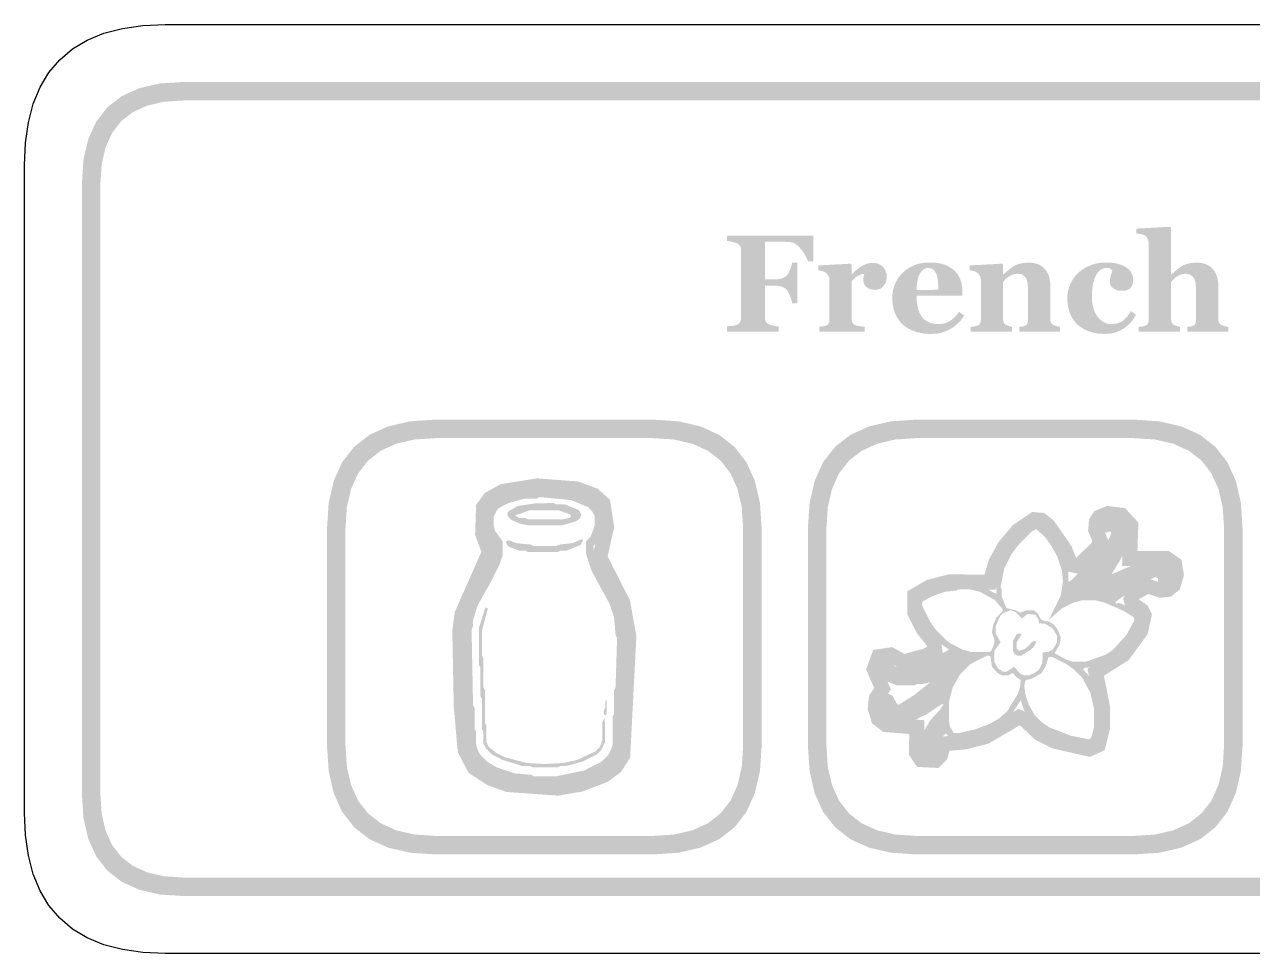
# Model space of a CAD drawing. Header units: millimetres. Extents: x 4 to 272, y 4 to 144.
# Drawn here: x 71.96 to 98.51, y 51.96 to 72.04 of the extents above; entities that cross this region are included whole.
import ezdxf

# ---------------------------------------------------------------- set-up
doc = ezdxf.new("R2010")
doc.units = ezdxf.units.MM
doc.layers.add('CUT', color=1, linetype='Continuous')
doc.layers.add('RASTER', color=7, linetype='Continuous')

msp = doc.modelspace()

# ---------------------------------------------------------------- hatches: boundary and pattern name
at = {"layer": 'RASTER'}
h = msp.add_hatch(color=7, dxfattribs=at)
h.paths.add_polyline_path([(73.2, 68.6), (73.234, 69.116), (73.338, 69.563), (73.509, 69.941), (73.75, 70.25), (74.059, 70.491), (74.438, 70.663), (74.884, 70.766), (75.4, 70.8), (132.6, 70.8), (133.116, 70.766), (133.563, 70.663), (133.941, 70.491), (134.25, 70.25), (134.491, 69.941), (134.663, 69.563), (134.766, 69.116), (134.8, 68.6), (134.8, 55.4), (134.766, 54.884), (134.663, 54.438), (134.491, 54.059), (134.25, 53.75), (133.941, 53.509), (133.563, 53.338), (133.116, 53.234), (132.6, 53.2), (75.4, 53.2), (74.884, 53.234), (74.438, 53.338), (74.059, 53.509), (73.75, 53.75), (73.509, 54.059), (73.338, 54.438), (73.234, 54.884), (73.2, 55.4)])
h.paths.add_polyline_path([(73.6, 68.6), (73.6, 55.4), (73.628, 54.978), (73.712, 54.613), (73.853, 54.303), (74.05, 54.05), (74.303, 53.853), (74.613, 53.712), (74.978, 53.628), (75.4, 53.6), (132.6, 53.6), (133.022, 53.628), (133.388, 53.712), (133.697, 53.853), (133.95, 54.05), (134.147, 54.303), (134.288, 54.613), (134.372, 54.978), (134.4, 55.4), (134.4, 68.6), (134.372, 69.022), (134.288, 69.387), (134.147, 69.697), (133.95, 69.95), (133.697, 70.147), (133.388, 70.288), (133.022, 70.372), (132.6, 70.4), (75.4, 70.4), (74.978, 70.372), (74.613, 70.288), (74.303, 70.147), (74.05, 69.95), (73.853, 69.697), (73.712, 69.387), (73.628, 69.022), (73.6, 68.6)], flags=0)
for points in [[(89.015, 66.923), (88.903, 66.923), (88.891, 66.954), (88.877, 66.985), (88.862, 67.017), (88.844, 67.049), (88.824, 67.081), (88.802, 67.114), (88.778, 67.148), (88.752, 67.182), (88.726, 67.214), (88.699, 67.243), (88.673, 67.267), (88.648, 67.288), (88.622, 67.305), (88.597, 67.318), (88.572, 67.327), (88.548, 67.332), (88.537, 67.334), (88.524, 67.335), (88.511, 67.336), (88.497, 67.338), (88.482, 67.339), (88.466, 67.34), (88.449, 67.341), (88.431, 67.342), (88.413, 67.343), (88.395, 67.344), (88.378, 67.345), (88.361, 67.346), (88.344, 67.346), (88.328, 67.347), (88.312, 67.347), (88.296, 67.347), (87.972, 67.347), (87.972, 66.531), (88.179, 66.531), (88.201, 66.531), (88.221, 66.532), (88.242, 66.534), (88.261, 66.536), (88.28, 66.539), (88.298, 66.542), (88.315, 66.546), (88.331, 66.551), (88.347, 66.556), (88.363, 66.562), (88.378, 66.57), (88.392, 66.578), (88.406, 66.588), (88.42, 66.598), (88.433, 66.609), (88.446, 66.622), (88.455, 66.632), (88.464, 66.643), (88.473, 66.656), (88.482, 66.671), (88.49, 66.687), (88.499, 66.704), (88.508, 66.723), (88.517, 66.744), (88.525, 66.765), (88.532, 66.785), (88.539, 66.805), (88.544, 66.824), (88.549, 66.842), (88.553, 66.859), (88.556, 66.875), (88.558, 66.891), (88.67, 66.891), (88.67, 66.017), (88.558, 66.017), (88.556, 66.034), (88.553, 66.051), (88.549, 66.07), (88.544, 66.09), (88.538, 66.11), (88.531, 66.132), (88.522, 66.154), (88.513, 66.177), (88.503, 66.2), (88.494, 66.22), (88.485, 66.239), (88.476, 66.256), (88.468, 66.27), (88.46, 66.283), (88.453, 66.294), (88.446, 66.302), (88.435, 66.314), (88.423, 66.324), (88.41, 66.334), (88.397, 66.343), (88.383, 66.351), (88.369, 66.359), (88.353, 66.366), (88.337, 66.372), (88.32, 66.377), (88.303, 66.382), (88.284, 66.386), (88.265, 66.389), (88.244, 66.391), (88.223, 66.393), (88.202, 66.394), (88.179, 66.395), (87.972, 66.395), (87.972, 65.706), (87.973, 65.693), (87.974, 65.681), (87.975, 65.669), (87.977, 65.657), (87.98, 65.646), (87.984, 65.636), (87.988, 65.626), (87.992, 65.616), (87.998, 65.607), (88.004, 65.598), (88.012, 65.59), (88.021, 65.582), (88.031, 65.575), (88.042, 65.568), (88.054, 65.561), (88.068, 65.555), (88.076, 65.552), (88.085, 65.549), (88.095, 65.546), (88.106, 65.543), (88.117, 65.54), (88.13, 65.537), (88.143, 65.534), (88.156, 65.531), (88.17, 65.528), (88.184, 65.526), (88.198, 65.524), (88.212, 65.521), (88.226, 65.519), (88.24, 65.518), (88.254, 65.516), (88.268, 65.514), (88.268, 65.4), (87.148, 65.4), (87.148, 65.514), (87.159, 65.515), (87.171, 65.517), (87.183, 65.518), (87.197, 65.52), (87.212, 65.521), (87.227, 65.523), (87.243, 65.525), (87.26, 65.527), (87.277, 65.529), (87.293, 65.531), (87.307, 65.533), (87.32, 65.536), (87.332, 65.538), (87.342, 65.541), (87.351, 65.544), (87.359, 65.546), (87.371, 65.552), (87.383, 65.558), (87.394, 65.564), (87.403, 65.571), (87.412, 65.578), (87.42, 65.586), (87.426, 65.595), (87.432, 65.604), (87.437, 65.613), (87.441, 65.623), (87.444, 65.634), (87.447, 65.645), (87.45, 65.657), (87.451, 65.67), (87.452, 65.683), (87.452, 65.697), (87.452, 67.164), (87.452, 67.176), (87.451, 67.188), (87.45, 67.199), (87.448, 67.21), (87.445, 67.221), (87.442, 67.231), (87.438, 67.241), (87.434, 67.251), (87.429, 67.26), (87.423, 67.269), (87.415, 67.277), (87.406, 67.285), (87.396, 67.293), (87.385, 67.3), (87.372, 67.307), (87.359, 67.313), (87.348, 67.317), (87.336, 67.322), (87.324, 67.326), (87.311, 67.33), (87.297, 67.334), (87.282, 67.338), (87.267, 67.342), (87.25, 67.345), (87.234, 67.349), (87.219, 67.352), (87.204, 67.355), (87.191, 67.357), (87.179, 67.36), (87.167, 67.362), (87.157, 67.363), (87.148, 67.364), (87.148, 67.479), (89.015, 67.479)], [(97.989, 65.4), (97.107, 65.4), (97.107, 65.507), (97.115, 65.508), (97.122, 65.508), (97.131, 65.509), (97.139, 65.51), (97.148, 65.511), (97.157, 65.512), (97.166, 65.513), (97.176, 65.514), (97.186, 65.515), (97.195, 65.517), (97.203, 65.518), (97.21, 65.52), (97.217, 65.522), (97.224, 65.524), (97.23, 65.526), (97.235, 65.529), (97.242, 65.533), (97.249, 65.538), (97.255, 65.543), (97.261, 65.549), (97.266, 65.555), (97.27, 65.561), (97.274, 65.568), (97.278, 65.576), (97.281, 65.584), (97.283, 65.593), (97.285, 65.603), (97.287, 65.614), (97.289, 65.626), (97.29, 65.638), (97.29, 65.652), (97.29, 65.667), (97.29, 66.352), (97.289, 66.389), (97.287, 66.423), (97.282, 66.455), (97.276, 66.484), (97.268, 66.511), (97.259, 66.536), (97.247, 66.558), (97.234, 66.578), (97.219, 66.595), (97.203, 66.61), (97.185, 66.623), (97.166, 66.634), (97.145, 66.642), (97.123, 66.648), (97.099, 66.651), (97.073, 66.652), (97.059, 66.652), (97.045, 66.651), (97.031, 66.65), (97.017, 66.648), (97.003, 66.646), (96.99, 66.643), (96.977, 66.639), (96.964, 66.635), (96.952, 66.63), (96.939, 66.625), (96.927, 66.619), (96.914, 66.613), (96.902, 66.607), (96.89, 66.599), (96.878, 66.592), (96.865, 66.584), (96.855, 66.576), (96.845, 66.569), (96.836, 66.561), (96.827, 66.554), (96.819, 66.546), (96.811, 66.539), (96.804, 66.531), (96.797, 66.524), (96.791, 66.516), (96.785, 66.509), (96.779, 66.501), (96.774, 66.495), (96.768, 66.488), (96.763, 66.482), (96.759, 66.475), (96.754, 66.469), (96.754, 65.683), (96.754, 65.67), (96.755, 65.657), (96.756, 65.645), (96.757, 65.634), (96.759, 65.624), (96.762, 65.614), (96.764, 65.605), (96.767, 65.597), (96.771, 65.589), (96.775, 65.582), (96.781, 65.575), (96.786, 65.568), (96.793, 65.562), (96.8, 65.556), (96.808, 65.55), (96.817, 65.545), (96.823, 65.542), (96.829, 65.539), (96.836, 65.536), (96.843, 65.533), (96.85, 65.53), (96.858, 65.527), (96.866, 65.524), (96.875, 65.522), (96.884, 65.519), (96.893, 65.517), (96.902, 65.515), (96.91, 65.513), (96.919, 65.511), (96.928, 65.509), (96.936, 65.508), (96.945, 65.507), (96.945, 65.4), (96.054, 65.4), (96.054, 65.507), (96.063, 65.508), (96.073, 65.508), (96.082, 65.509), (96.091, 65.51), (96.101, 65.511), (96.11, 65.512), (96.119, 65.513), (96.128, 65.514), (96.137, 65.515), (96.145, 65.517), (96.154, 65.518), (96.162, 65.52), (96.17, 65.522), (96.177, 65.524), (96.185, 65.526), (96.192, 65.529), (96.203, 65.534), (96.213, 65.539), (96.223, 65.544), (96.231, 65.55), (96.239, 65.557), (96.245, 65.564), (96.251, 65.571), (96.255, 65.579), (96.259, 65.588), (96.263, 65.597), (96.266, 65.607), (96.268, 65.618), (96.27, 65.629), (96.271, 65.641), (96.272, 65.653), (96.272, 65.667), (96.272, 67.3), (96.272, 67.312), (96.271, 67.324), (96.269, 67.336), (96.267, 67.348), (96.264, 67.361), (96.26, 67.374), (96.255, 67.386), (96.25, 67.4), (96.244, 67.412), (96.238, 67.424), (96.231, 67.435), (96.224, 67.446), (96.216, 67.455), (96.207, 67.464), (96.198, 67.472), (96.189, 67.479), (96.181, 67.483), (96.172, 67.488), (96.163, 67.492), (96.153, 67.496), (96.142, 67.499), (96.13, 67.503), (96.117, 67.506), (96.104, 67.509), (96.09, 67.511), (96.077, 67.514), (96.064, 67.516), (96.051, 67.518), (96.039, 67.519), (96.027, 67.521), (96.015, 67.522), (96.004, 67.523), (96.004, 67.629), (96.732, 67.668), (96.754, 67.644), (96.754, 66.636), (96.76, 66.636), (96.774, 66.649), (96.787, 66.661), (96.8, 66.672), (96.813, 66.684), (96.825, 66.695), (96.837, 66.706), (96.849, 66.716), (96.86, 66.726), (96.872, 66.736), (96.884, 66.747), (96.897, 66.757), (96.91, 66.767), (96.924, 66.777), (96.938, 66.787), (96.954, 66.797), (96.969, 66.808), (96.984, 66.816), (96.999, 66.825), (97.015, 66.833), (97.032, 66.84), (97.05, 66.848), (97.069, 66.855), (97.09, 66.861), (97.111, 66.868), (97.133, 66.874), (97.155, 66.879), (97.178, 66.883), (97.201, 66.886), (97.225, 66.889), (97.249, 66.891), (97.274, 66.892), (97.299, 66.893), (97.357, 66.891), (97.41, 66.884), (97.46, 66.874), (97.507, 66.859), (97.55, 66.839), (97.589, 66.816), (97.624, 66.788), (97.656, 66.756), (97.684, 66.721), (97.708, 66.683), (97.729, 66.642), (97.745, 66.599), (97.758, 66.552), (97.768, 66.503), (97.773, 66.452), (97.775, 66.398), (97.775, 65.68), (97.775, 65.667), (97.776, 65.654), (97.777, 65.642), (97.779, 65.631), (97.781, 65.621), (97.784, 65.611), (97.787, 65.602), (97.791, 65.593), (97.796, 65.586), (97.801, 65.578), (97.807, 65.571), (97.814, 65.564), (97.822, 65.558), (97.831, 65.552), (97.841, 65.547), (97.851, 65.542), (97.858, 65.539), (97.865, 65.536), (97.872, 65.534), (97.879, 65.531), (97.887, 65.529), (97.894, 65.526), (97.902, 65.524), (97.91, 65.522), (97.918, 65.519), (97.927, 65.517), (97.936, 65.515), (97.946, 65.514), (97.956, 65.512), (97.966, 65.51), (97.978, 65.508), (97.989, 65.507)], [(90.605, 66.585), (90.604, 66.558), (90.6, 66.531), (90.595, 66.505), (90.588, 66.481), (90.578, 66.456), (90.566, 66.433), (90.552, 66.411), (90.536, 66.39), (90.518, 66.37), (90.499, 66.353), (90.478, 66.338), (90.456, 66.326), (90.433, 66.317), (90.408, 66.311), (90.382, 66.307), (90.354, 66.305), (90.328, 66.306), (90.303, 66.309), (90.279, 66.313), (90.256, 66.319), (90.233, 66.326), (90.212, 66.336), (90.192, 66.347), (90.173, 66.359), (90.156, 66.374), (90.141, 66.39), (90.128, 66.407), (90.118, 66.426), (90.11, 66.447), (90.104, 66.47), (90.101, 66.494), (90.099, 66.519), (90.099, 66.532), (90.1, 66.543), (90.1, 66.554), (90.101, 66.565), (90.102, 66.574), (90.103, 66.583), (90.105, 66.591), (90.107, 66.599), (90.108, 66.606), (90.11, 66.613), (90.112, 66.62), (90.114, 66.627), (90.115, 66.633), (90.117, 66.64), (90.118, 66.646), (90.12, 66.652), (90.103, 66.651), (90.086, 66.648), (90.068, 66.644), (90.051, 66.639), (90.033, 66.633), (90.015, 66.625), (89.996, 66.616), (89.978, 66.606), (89.959, 66.594), (89.942, 66.582), (89.924, 66.568), (89.907, 66.554), (89.891, 66.539), (89.876, 66.523), (89.861, 66.506), (89.846, 66.488), (89.846, 65.684), (89.846, 65.672), (89.847, 65.66), (89.848, 65.648), (89.85, 65.637), (89.852, 65.627), (89.855, 65.617), (89.858, 65.608), (89.862, 65.599), (89.866, 65.591), (89.871, 65.583), (89.877, 65.576), (89.884, 65.569), (89.891, 65.563), (89.899, 65.557), (89.907, 65.551), (89.916, 65.546), (89.925, 65.543), (89.935, 65.539), (89.946, 65.535), (89.959, 65.532), (89.972, 65.528), (89.987, 65.525), (90.003, 65.522), (90.021, 65.519), (90.038, 65.517), (90.055, 65.514), (90.07, 65.512), (90.083, 65.511), (90.096, 65.509), (90.107, 65.508), (90.117, 65.507), (90.126, 65.507), (90.126, 65.4), (89.146, 65.4), (89.146, 65.507), (89.155, 65.508), (89.164, 65.509), (89.173, 65.509), (89.183, 65.51), (89.192, 65.511), (89.201, 65.513), (89.21, 65.514), (89.22, 65.515), (89.229, 65.516), (89.238, 65.518), (89.246, 65.519), (89.254, 65.521), (89.262, 65.523), (89.27, 65.525), (89.277, 65.527), (89.283, 65.529), (89.295, 65.533), (89.305, 65.538), (89.314, 65.543), (89.323, 65.549), (89.331, 65.556), (89.337, 65.563), (89.343, 65.571), (89.348, 65.579), (89.352, 65.587), (89.356, 65.597), (89.359, 65.607), (89.361, 65.618), (89.363, 65.629), (89.364, 65.641), (89.365, 65.653), (89.365, 65.667), (89.365, 66.519), (89.365, 66.532), (89.364, 66.545), (89.362, 66.557), (89.359, 66.569), (89.356, 66.581), (89.351, 66.592), (89.346, 66.603), (89.341, 66.614), (89.334, 66.624), (89.327, 66.633), (89.32, 66.643), (89.313, 66.651), (89.305, 66.659), (89.297, 66.667), (89.289, 66.674), (89.281, 66.68), (89.274, 66.685), (89.266, 66.689), (89.259, 66.693), (89.251, 66.696), (89.242, 66.7), (89.233, 66.703), (89.224, 66.707), (89.214, 66.71), (89.204, 66.712), (89.193, 66.715), (89.183, 66.717), (89.172, 66.719), (89.16, 66.721), (89.149, 66.723), (89.137, 66.724), (89.125, 66.726), (89.125, 66.833), (89.824, 66.871), (89.846, 66.849), (89.846, 66.636), (89.852, 66.636), (89.877, 66.665), (89.903, 66.692), (89.929, 66.717), (89.956, 66.741), (89.983, 66.763), (90.01, 66.784), (90.038, 66.803), (90.066, 66.82), (90.095, 66.836), (90.124, 66.849), (90.153, 66.861), (90.182, 66.87), (90.212, 66.877), (90.242, 66.883), (90.272, 66.886), (90.303, 66.887), (90.336, 66.886), (90.368, 66.882), (90.398, 66.875), (90.426, 66.866), (90.452, 66.854), (90.477, 66.839), (90.5, 66.822), (90.522, 66.803), (90.541, 66.781), (90.558, 66.757), (90.572, 66.733), (90.584, 66.706), (90.593, 66.678), (90.6, 66.649), (90.603, 66.618), (90.605, 66.585)], [(94.355, 65.4), (93.473, 65.4), (93.473, 65.507), (93.48, 65.508), (93.488, 65.508), (93.495, 65.509), (93.504, 65.51), (93.512, 65.511), (93.521, 65.512), (93.531, 65.513), (93.54, 65.514), (93.55, 65.515), (93.559, 65.517), (93.567, 65.518), (93.575, 65.52), (93.582, 65.522), (93.589, 65.524), (93.595, 65.526), (93.6, 65.529), (93.608, 65.533), (93.615, 65.538), (93.621, 65.543), (93.627, 65.549), (93.632, 65.555), (93.637, 65.561), (93.641, 65.568), (93.644, 65.576), (93.647, 65.584), (93.65, 65.593), (93.652, 65.603), (93.654, 65.614), (93.656, 65.626), (93.657, 65.638), (93.657, 65.652), (93.657, 65.667), (93.657, 66.352), (93.657, 66.388), (93.654, 66.422), (93.65, 66.454), (93.644, 66.483), (93.636, 66.51), (93.627, 66.535), (93.615, 66.557), (93.603, 66.577), (93.588, 66.595), (93.572, 66.61), (93.554, 66.623), (93.535, 66.634), (93.514, 66.642), (93.491, 66.648), (93.467, 66.651), (93.441, 66.652), (93.426, 66.652), (93.412, 66.651), (93.398, 66.65), (93.384, 66.648), (93.371, 66.646), (93.357, 66.643), (93.344, 66.639), (93.332, 66.635), (93.319, 66.63), (93.306, 66.625), (93.294, 66.619), (93.282, 66.613), (93.269, 66.607), (93.257, 66.599), (93.245, 66.592), (93.233, 66.584), (93.222, 66.576), (93.212, 66.569), (93.203, 66.561), (93.194, 66.554), (93.186, 66.546), (93.178, 66.539), (93.171, 66.531), (93.165, 66.524), (93.158, 66.516), (93.152, 66.509), (93.146, 66.501), (93.141, 66.495), (93.136, 66.488), (93.131, 66.482), (93.126, 66.475), (93.121, 66.469), (93.121, 65.683), (93.122, 65.67), (93.122, 65.658), (93.123, 65.647), (93.125, 65.636), (93.127, 65.625), (93.13, 65.615), (93.133, 65.606), (93.136, 65.597), (93.14, 65.589), (93.145, 65.581), (93.15, 65.574), (93.155, 65.567), (93.162, 65.561), (93.169, 65.555), (93.176, 65.55), (93.184, 65.545), (93.19, 65.542), (93.197, 65.539), (93.204, 65.536), (93.211, 65.533), (93.218, 65.53), (93.226, 65.527), (93.234, 65.524), (93.243, 65.522), (93.252, 65.519), (93.26, 65.517), (93.269, 65.515), (93.278, 65.513), (93.286, 65.511), (93.295, 65.509), (93.303, 65.508), (93.312, 65.507), (93.312, 65.4), (92.421, 65.4), (92.421, 65.507), (92.43, 65.508), (92.439, 65.509), (92.449, 65.509), (92.458, 65.51), (92.467, 65.511), (92.476, 65.513), (92.486, 65.514), (92.495, 65.515), (92.504, 65.516), (92.513, 65.518), (92.522, 65.519), (92.53, 65.521), (92.538, 65.523), (92.545, 65.525), (92.552, 65.527), (92.559, 65.529), (92.57, 65.533), (92.58, 65.538), (92.59, 65.543), (92.598, 65.549), (92.606, 65.556), (92.613, 65.563), (92.618, 65.571), (92.623, 65.579), (92.627, 65.587), (92.631, 65.597), (92.634, 65.607), (92.636, 65.618), (92.638, 65.629), (92.64, 65.641), (92.641, 65.653), (92.641, 65.667), (92.641, 66.519), (92.641, 66.53), (92.639, 66.542), (92.638, 66.553), (92.635, 66.564), (92.632, 66.575), (92.628, 66.586), (92.623, 66.597), (92.617, 66.608), (92.611, 66.619), (92.605, 66.629), (92.598, 66.639), (92.59, 66.648), (92.582, 66.657), (92.574, 66.665), (92.565, 66.673), (92.556, 66.68), (92.549, 66.685), (92.542, 66.689), (92.534, 66.693), (92.526, 66.696), (92.518, 66.7), (92.509, 66.703), (92.499, 66.707), (92.489, 66.71), (92.479, 66.712), (92.469, 66.715), (92.458, 66.717), (92.447, 66.719), (92.436, 66.721), (92.424, 66.723), (92.413, 66.724), (92.401, 66.726), (92.401, 66.833), (93.099, 66.871), (93.121, 66.849), (93.121, 66.636), (93.127, 66.636), (93.138, 66.646), (93.149, 66.656), (93.16, 66.666), (93.173, 66.677), (93.185, 66.688), (93.199, 66.699), (93.212, 66.712), (93.227, 66.724), (93.241, 66.737), (93.256, 66.749), (93.27, 66.76), (93.283, 66.771), (93.297, 66.781), (93.31, 66.79), (93.323, 66.799), (93.335, 66.808), (93.349, 66.816), (93.364, 66.825), (93.381, 66.833), (93.398, 66.84), (93.416, 66.848), (93.435, 66.855), (93.456, 66.861), (93.477, 66.868), (93.499, 66.874), (93.522, 66.879), (93.545, 66.883), (93.568, 66.886), (93.592, 66.889), (93.616, 66.891), (93.64, 66.892), (93.665, 66.893), (93.723, 66.891), (93.777, 66.884), (93.827, 66.874), (93.874, 66.859), (93.917, 66.84), (93.956, 66.816), (93.991, 66.789), (94.023, 66.757), (94.051, 66.722), (94.075, 66.684), (94.096, 66.643), (94.112, 66.6), (94.126, 66.553), (94.135, 66.504), (94.14, 66.452), (94.142, 66.398), (94.142, 65.68), (94.143, 65.667), (94.143, 65.654), (94.145, 65.642), (94.146, 65.631), (94.149, 65.621), (94.151, 65.611), (94.155, 65.602), (94.158, 65.593), (94.163, 65.586), (94.168, 65.578), (94.174, 65.571), (94.182, 65.564), (94.189, 65.558), (94.198, 65.552), (94.208, 65.547), (94.219, 65.542), (94.225, 65.54), (94.231, 65.537), (94.238, 65.534), (94.245, 65.532), (94.252, 65.529), (94.26, 65.527), (94.268, 65.524), (94.276, 65.522), (94.285, 65.519), (94.294, 65.517), (94.304, 65.515), (94.313, 65.513), (94.323, 65.511), (94.333, 65.509), (94.344, 65.508), (94.355, 65.507)], [(95.327, 65.353), (95.277, 65.354), (95.229, 65.357), (95.181, 65.361), (95.136, 65.368), (95.091, 65.376), (95.049, 65.386), (95.008, 65.399), (94.968, 65.412), (94.93, 65.428), (94.893, 65.445), (94.858, 65.463), (94.826, 65.483), (94.794, 65.503), (94.765, 65.526), (94.737, 65.549), (94.711, 65.574), (94.686, 65.601), (94.663, 65.629), (94.642, 65.658), (94.622, 65.688), (94.604, 65.719), (94.588, 65.752), (94.573, 65.785), (94.56, 65.82), (94.548, 65.856), (94.538, 65.893), (94.529, 65.93), (94.522, 65.969), (94.517, 66.008), (94.513, 66.048), (94.511, 66.088), (94.51, 66.129), (94.511, 66.167), (94.514, 66.205), (94.519, 66.242), (94.525, 66.278), (94.534, 66.314), (94.544, 66.35), (94.557, 66.385), (94.571, 66.42), (94.587, 66.453), (94.604, 66.486), (94.622, 66.518), (94.642, 66.549), (94.664, 66.578), (94.686, 66.607), (94.71, 66.635), (94.736, 66.661), (94.763, 66.687), (94.792, 66.712), (94.823, 66.735), (94.856, 66.757), (94.89, 66.778), (94.925, 66.797), (94.963, 66.815), (95.001, 66.832), (95.042, 66.847), (95.083, 66.86), (95.125, 66.871), (95.169, 66.88), (95.213, 66.887), (95.258, 66.892), (95.305, 66.895), (95.352, 66.896), (95.418, 66.894), (95.48, 66.889), (95.539, 66.881), (95.594, 66.87), (95.645, 66.856), (95.693, 66.838), (95.738, 66.818), (95.779, 66.794), (95.815, 66.767), (95.847, 66.738), (95.874, 66.707), (95.896, 66.674), (95.913, 66.639), (95.926, 66.601), (95.933, 66.561), (95.935, 66.519), (95.934, 66.493), (95.932, 66.469), (95.927, 66.446), (95.921, 66.424), (95.914, 66.403), (95.904, 66.384), (95.893, 66.366), (95.88, 66.349), (95.864, 66.334), (95.847, 66.321), (95.827, 66.31), (95.804, 66.301), (95.779, 66.294), (95.751, 66.289), (95.721, 66.286), (95.688, 66.285), (95.661, 66.286), (95.635, 66.288), (95.61, 66.292), (95.587, 66.298), (95.564, 66.305), (95.543, 66.314), (95.523, 66.325), (95.504, 66.338), (95.487, 66.351), (95.472, 66.366), (95.459, 66.382), (95.448, 66.398), (95.44, 66.416), (95.435, 66.435), (95.431, 66.454), (95.43, 66.475), (95.43, 66.493), (95.431, 66.511), (95.433, 66.529), (95.436, 66.547), (95.439, 66.564), (95.443, 66.582), (95.448, 66.6), (95.453, 66.617), (95.459, 66.634), (95.464, 66.65), (95.468, 66.665), (95.472, 66.679), (95.475, 66.692), (95.478, 66.704), (95.48, 66.715), (95.481, 66.724), (95.477, 66.731), (95.473, 66.737), (95.468, 66.742), (95.463, 66.747), (95.458, 66.752), (95.452, 66.757), (95.446, 66.761), (95.44, 66.765), (95.434, 66.768), (95.426, 66.771), (95.418, 66.773), (95.408, 66.775), (95.398, 66.776), (95.387, 66.778), (95.375, 66.778), (95.363, 66.778), (95.346, 66.778), (95.33, 66.776), (95.315, 66.774), (95.3, 66.771), (95.285, 66.766), (95.27, 66.761), (95.256, 66.755), (95.242, 66.748), (95.229, 66.739), (95.216, 66.729), (95.203, 66.718), (95.19, 66.705), (95.178, 66.691), (95.165, 66.675), (95.153, 66.658), (95.141, 66.639), (95.13, 66.62), (95.12, 66.6), (95.11, 66.577), (95.101, 66.554), (95.092, 66.528), (95.084, 66.501), (95.076, 66.473), (95.069, 66.443), (95.062, 66.411), (95.057, 66.378), (95.052, 66.344), (95.049, 66.307), (95.046, 66.27), (95.043, 66.23), (95.042, 66.19), (95.042, 66.147), (95.044, 66.083), (95.049, 66.023), (95.059, 65.966), (95.072, 65.912), (95.09, 65.861), (95.111, 65.813), (95.135, 65.768), (95.164, 65.727), (95.195, 65.689), (95.228, 65.657), (95.262, 65.629), (95.298, 65.607), (95.336, 65.589), (95.374, 65.577), (95.415, 65.569), (95.456, 65.567), (95.496, 65.568), (95.533, 65.572), (95.569, 65.577), (95.602, 65.585), (95.634, 65.595), (95.663, 65.608), (95.69, 65.623), (95.715, 65.64), (95.738, 65.659), (95.761, 65.68), (95.784, 65.702), (95.805, 65.727), (95.826, 65.754), (95.847, 65.782), (95.866, 65.813), (95.885, 65.845), (95.995, 65.769), (95.984, 65.747), (95.972, 65.725), (95.959, 65.704), (95.946, 65.684), (95.932, 65.663), (95.917, 65.644), (95.902, 65.625), (95.887, 65.606), (95.871, 65.588), (95.854, 65.57), (95.836, 65.553), (95.818, 65.536), (95.799, 65.52), (95.778, 65.504), (95.758, 65.489), (95.736, 65.475), (95.713, 65.46), (95.69, 65.447), (95.666, 65.434), (95.643, 65.422), (95.62, 65.411), (95.596, 65.401), (95.572, 65.392), (95.549, 65.384), (95.524, 65.377), (95.499, 65.37), (95.473, 65.365), (95.446, 65.361), (95.418, 65.357), (95.388, 65.355), (95.358, 65.354), (95.327, 65.353)]]:
    msp.add_hatch(color=7, dxfattribs=at).paths.add_polyline_path(points)
h = msp.add_hatch(color=7, dxfattribs=at)
h.paths.add_polyline_path([(92.281, 65.75), (92.267, 65.729), (92.254, 65.709), (92.239, 65.689), (92.224, 65.669), (92.208, 65.649), (92.192, 65.63), (92.175, 65.611), (92.157, 65.593), (92.138, 65.574), (92.119, 65.557), (92.1, 65.54), (92.079, 65.524), (92.058, 65.508), (92.037, 65.494), (92.015, 65.479), (91.992, 65.466), (91.967, 65.452), (91.943, 65.44), (91.918, 65.428), (91.893, 65.417), (91.868, 65.407), (91.843, 65.398), (91.819, 65.389), (91.793, 65.382), (91.768, 65.375), (91.741, 65.369), (91.714, 65.364), (91.686, 65.36), (91.656, 65.357), (91.626, 65.355), (91.595, 65.354), (91.563, 65.353), (91.509, 65.354), (91.458, 65.357), (91.408, 65.362), (91.361, 65.369), (91.315, 65.377), (91.271, 65.388), (91.229, 65.4), (91.188, 65.415), (91.15, 65.431), (91.113, 65.448), (91.078, 65.467), (91.045, 65.487), (91.013, 65.508), (90.983, 65.531), (90.955, 65.555), (90.928, 65.58), (90.904, 65.607), (90.88, 65.635), (90.859, 65.663), (90.839, 65.694), (90.821, 65.725), (90.804, 65.757), (90.789, 65.791), (90.775, 65.826), (90.764, 65.861), (90.753, 65.898), (90.745, 65.935), (90.737, 65.973), (90.732, 66.012), (90.728, 66.051), (90.726, 66.091), (90.725, 66.132), (90.726, 66.17), (90.728, 66.206), (90.733, 66.243), (90.739, 66.279), (90.746, 66.314), (90.756, 66.35), (90.767, 66.384), (90.78, 66.419), (90.794, 66.453), (90.81, 66.485), (90.827, 66.517), (90.846, 66.548), (90.866, 66.578), (90.888, 66.607), (90.911, 66.635), (90.936, 66.663), (90.962, 66.688), (90.989, 66.712), (91.018, 66.735), (91.048, 66.757), (91.081, 66.777), (91.114, 66.796), (91.15, 66.814), (91.187, 66.831), (91.225, 66.846), (91.265, 66.859), (91.306, 66.87), (91.348, 66.879), (91.391, 66.887), (91.435, 66.892), (91.48, 66.895), (91.526, 66.896), (91.576, 66.895), (91.624, 66.892), (91.67, 66.889), (91.713, 66.883), (91.754, 66.876), (91.793, 66.868), (91.829, 66.857), (91.863, 66.846), (91.895, 66.833), (91.926, 66.819), (91.956, 66.803), (91.984, 66.786), (92.01, 66.769), (92.035, 66.75), (92.059, 66.729), (92.081, 66.708), (92.101, 66.687), (92.12, 66.664), (92.138, 66.641), (92.153, 66.617), (92.168, 66.592), (92.181, 66.566), (92.193, 66.539), (92.203, 66.511), (92.212, 66.483), (92.22, 66.454), (92.226, 66.424), (92.231, 66.395), (92.236, 66.365), (92.239, 66.335), (92.24, 66.304), (92.241, 66.273), (92.241, 66.178), (91.251, 66.178), (91.253, 66.105), (91.258, 66.037), (91.267, 65.973), (91.28, 65.913), (91.296, 65.859), (91.316, 65.808), (91.339, 65.762), (91.366, 65.721), (91.398, 65.684), (91.433, 65.652), (91.472, 65.625), (91.516, 65.603), (91.564, 65.586), (91.617, 65.574), (91.673, 65.567), (91.734, 65.564), (91.768, 65.565), (91.801, 65.569), (91.833, 65.575), (91.865, 65.583), (91.895, 65.594), (91.925, 65.606), (91.954, 65.622), (91.982, 65.64), (92.009, 65.659), (92.035, 65.68), (92.06, 65.702), (92.083, 65.725), (92.106, 65.75), (92.128, 65.775), (92.149, 65.802), (92.169, 65.831)])
h.paths.add_polyline_path([(91.721, 66.307), (91.721, 66.329), (91.72, 66.351), (91.72, 66.373), (91.719, 66.396), (91.718, 66.418), (91.716, 66.441), (91.714, 66.464), (91.712, 66.487), (91.71, 66.509), (91.707, 66.531), (91.704, 66.551), (91.7, 66.571), (91.696, 66.589), (91.692, 66.606), (91.687, 66.623), (91.681, 66.638), (91.675, 66.654), (91.668, 66.67), (91.66, 66.685), (91.652, 66.698), (91.643, 66.711), (91.634, 66.722), (91.624, 66.732), (91.613, 66.742), (91.602, 66.75), (91.59, 66.757), (91.578, 66.763), (91.564, 66.768), (91.55, 66.772), (91.536, 66.775), (91.52, 66.776), (91.504, 66.777), (91.477, 66.775), (91.451, 66.77), (91.426, 66.761), (91.403, 66.748), (91.381, 66.732), (91.361, 66.713), (91.342, 66.689), (91.324, 66.663), (91.308, 66.632), (91.294, 66.597), (91.282, 66.558), (91.272, 66.515), (91.264, 66.468), (91.258, 66.416), (91.253, 66.361), (91.251, 66.301)], flags=0)
h = msp.add_hatch(color=7, dxfattribs=at)
h.paths.add_polyline_path([(78.5, 61.15), (78.537, 61.701), (78.647, 62.178), (78.83, 62.582), (79.088, 62.912), (79.418, 63.17), (79.822, 63.353), (80.299, 63.463), (80.85, 63.5), (85.55, 63.5), (86.101, 63.463), (86.578, 63.353), (86.982, 63.17), (87.313, 62.912), (87.57, 62.582), (87.753, 62.178), (87.863, 61.701), (87.9, 61.15), (87.9, 56.45), (87.863, 55.899), (87.753, 55.422), (87.57, 55.018), (87.313, 54.687), (86.982, 54.43), (86.578, 54.247), (86.101, 54.137), (85.55, 54.1), (80.85, 54.1), (80.299, 54.137), (79.822, 54.247), (79.418, 54.43), (79.088, 54.688), (78.83, 55.018), (78.647, 55.422), (78.537, 55.899), (78.5, 56.45)])
h.paths.add_polyline_path([(78.9, 61.15), (78.9, 56.45), (78.93, 55.993), (79.022, 55.597), (79.174, 55.262), (79.388, 54.988), (79.662, 54.774), (79.997, 54.622), (80.393, 54.53), (80.85, 54.5), (85.55, 54.5), (86.007, 54.53), (86.403, 54.622), (86.738, 54.774), (87.012, 54.988), (87.226, 55.262), (87.378, 55.597), (87.47, 55.993), (87.5, 56.45), (87.5, 61.15), (87.47, 61.607), (87.378, 62.003), (87.226, 62.338), (87.012, 62.613), (86.738, 62.826), (86.403, 62.978), (86.007, 63.07), (85.55, 63.1), (80.85, 63.1), (80.393, 63.07), (79.997, 62.978), (79.662, 62.826), (79.388, 62.613), (79.174, 62.338), (79.022, 62.003), (78.93, 61.607), (78.9, 61.15)], flags=0)
h = msp.add_hatch(color=7, dxfattribs=at)
h.paths.add_polyline_path([(88.9, 61.15), (88.937, 61.701), (89.047, 62.178), (89.23, 62.582), (89.488, 62.912), (89.818, 63.17), (90.222, 63.353), (90.699, 63.463), (91.25, 63.5), (95.95, 63.5), (96.501, 63.463), (96.978, 63.353), (97.382, 63.17), (97.712, 62.912), (97.97, 62.582), (98.153, 62.178), (98.263, 61.701), (98.3, 61.15), (98.3, 56.45), (98.263, 55.899), (98.153, 55.422), (97.97, 55.018), (97.713, 54.687), (97.382, 54.43), (96.978, 54.247), (96.501, 54.137), (95.95, 54.1), (91.25, 54.1), (90.699, 54.137), (90.222, 54.247), (89.818, 54.43), (89.488, 54.688), (89.23, 55.018), (89.047, 55.422), (88.937, 55.899), (88.9, 56.45)])
h.paths.add_polyline_path([(89.3, 61.15), (89.3, 56.45), (89.33, 55.993), (89.422, 55.597), (89.574, 55.262), (89.788, 54.988), (90.062, 54.774), (90.397, 54.622), (90.793, 54.53), (91.25, 54.5), (95.95, 54.5), (96.407, 54.53), (96.803, 54.622), (97.138, 54.774), (97.413, 54.988), (97.626, 55.262), (97.778, 55.597), (97.87, 55.993), (97.9, 56.45), (97.9, 61.15), (97.87, 61.607), (97.778, 62.003), (97.626, 62.338), (97.413, 62.613), (97.138, 62.826), (96.803, 62.978), (96.407, 63.07), (95.95, 63.1), (91.25, 63.1), (90.793, 63.07), (90.397, 62.978), (90.062, 62.826), (89.788, 62.613), (89.574, 62.338), (89.422, 62.003), (89.33, 61.607), (89.3, 61.15)], flags=0)
h = msp.add_hatch(color=7, dxfattribs=at)
h.paths.add_polyline_path([(83.046, 62.23), (83.928, 62.163), (84.354, 62.007), (84.621, 61.765), (84.711, 61.178), (84.57, 60.543), (85.052, 59.594), (85.191, 58.817), (85.056, 56.191), (84.853, 55.876), (84.571, 55.67), (84.026, 55.46), (83.497, 55.371), (82.376, 55.451), (81.962, 55.603), (81.562, 55.864), (81.329, 56.308), (81.242, 57.289), (81.21, 58.945), (81.266, 59.346), (81.839, 60.643), (81.703, 61.009), (81.725, 61.655), (81.909, 61.909), (82.25, 62.104)])
h.paths.add_polyline_path([(83.059, 61.908), (82.358, 61.797), (82.128, 61.665), (82.042, 61.546), (82.025, 61.062), (82.185, 60.632), (81.576, 59.257), (81.53, 58.926), (81.562, 57.307), (81.642, 56.4), (81.807, 56.086), (82.107, 55.891), (82.444, 55.767), (83.481, 55.693), (83.941, 55.771), (84.417, 55.953), (84.616, 56.1), (84.741, 56.292), (84.869, 58.797), (84.745, 59.491), (84.232, 60.501), (84.386, 61.189), (84.322, 61.604), (84.185, 61.728), (83.859, 61.847), (83.059, 61.908)], flags=0)
h = msp.add_hatch(color=7, dxfattribs=at)
h.paths.add_polyline_path([(82.856, 61.976), (83.521, 61.986), (83.585, 61.954), (83.714, 61.954), (84.067, 61.858), (84.301, 61.739), (84.366, 61.674), (84.452, 61.504), (84.484, 61.28), (84.452, 61.215), (84.452, 61.055), (84.366, 60.885), (84.26, 60.766), (84.292, 60.509), (84.475, 60.114), (84.838, 59.449), (84.934, 59), (84.934, 57.972), (84.902, 57.908), (84.902, 57.234), (84.87, 57.17), (84.87, 56.495), (84.838, 56.335), (84.751, 56.165), (84.526, 55.94), (84.067, 55.725), (83.65, 55.628), (83.425, 55.628), (83.361, 55.596), (83.039, 55.596), (82.975, 55.628), (82.558, 55.66), (82.237, 55.757), (81.874, 55.94), (81.681, 56.132), (81.595, 56.303), (81.53, 56.559), (81.498, 57.523), (81.466, 57.587), (81.466, 59.096), (81.595, 59.546), (82.076, 60.445), (82.14, 60.669), (82.131, 60.788), (82.034, 60.885), (81.948, 61.055), (81.916, 61.408), (82.034, 61.674), (82.163, 61.771), (82.526, 61.922)])
h.paths.add_polyline_path([(83.104, 61.825), (83.039, 61.793), (82.783, 61.793), (82.429, 61.697), (82.195, 61.578), (82.108, 61.408), (82.108, 61.183), (82.14, 61.087), (82.301, 60.862), (82.301, 60.573), (82.237, 60.38), (82.034, 59.973), (81.755, 59.481), (81.659, 59.16), (81.659, 59.032), (81.627, 58.968), (81.659, 57.33), (81.691, 57.266), (81.691, 56.816), (81.723, 56.752), (81.723, 56.495), (81.755, 56.367), (81.81, 56.261), (81.97, 56.1), (82.173, 55.982), (82.558, 55.853), (82.911, 55.821), (82.975, 55.789), (83.457, 55.789), (84.067, 55.917), (84.43, 56.1), (84.59, 56.261), (84.645, 56.367), (84.677, 56.463), (84.677, 57.073), (84.709, 57.137), (84.709, 57.651), (84.741, 57.715), (84.773, 58.775), (84.741, 58.839), (84.709, 59.225), (84.613, 59.514), (84.227, 60.22), (84.099, 60.605), (84.099, 60.862), (84.205, 60.981), (84.292, 61.215), (84.292, 61.408), (84.237, 61.514), (84.141, 61.61), (83.778, 61.761)], flags=0)
h.paths.add_polyline_path([(82.985, 61.687), (83.393, 61.697), (83.457, 61.665), (83.65, 61.665), (83.948, 61.546), (84.003, 61.44), (83.961, 61.353), (83.884, 61.302), (83.585, 61.215), (82.847, 61.215), (82.686, 61.247), (82.484, 61.334), (82.42, 61.398), (82.397, 61.44), (82.42, 61.514), (82.622, 61.633)], flags=0)
h.paths.add_polyline_path([(82.879, 61.536), (82.567, 61.43), (82.654, 61.376), (82.783, 61.376), (82.847, 61.344), (83.585, 61.344), (83.746, 61.376), (83.778, 61.408), (83.755, 61.45), (83.521, 61.536)], flags=0)
h.paths.add_polyline_path([(84.012, 60.917), (84.035, 60.894), (83.98, 60.788), (83.682, 60.669), (83.553, 60.669), (83.489, 60.637), (82.847, 60.637), (82.783, 60.669), (82.654, 60.669), (82.42, 60.756), (82.365, 60.862), (82.429, 60.894), (82.59, 60.83), (82.911, 60.798), (82.975, 60.766), (83.457, 60.766), (83.521, 60.798), (83.81, 60.83)], flags=0)
h.paths.add_polyline_path([(81.925, 59.44), (81.98, 59.417), (81.851, 58.936), (81.851, 58.39), (81.884, 58.325), (81.884, 57.715), (81.916, 57.651), (81.916, 56.945), (81.948, 56.881), (81.948, 56.527), (82.002, 56.421), (82.163, 56.293), (82.333, 56.206), (82.815, 56.078), (83.21, 56.055), (83.617, 56.078), (83.906, 56.142), (84.301, 56.325), (84.398, 56.421), (84.452, 56.559), (84.452, 56.945), (84.507, 57.064), (84.516, 56.527), (84.43, 56.357), (84.333, 56.261), (84.035, 56.11), (83.682, 56.014), (83.553, 56.014), (83.489, 55.982), (82.943, 55.982), (82.879, 56.014), (82.718, 56.014), (82.301, 56.142), (82.067, 56.261), (81.938, 56.389), (81.884, 56.495), (81.884, 56.752), (81.851, 56.816), (81.851, 57.459), (81.819, 57.523), (81.819, 58.133), (81.787, 58.197), (81.787, 59)], flags=0)
h.paths.add_polyline_path([(84.526, 57.449), (84.549, 57.426), (84.549, 57.137), (84.516, 57.105), (84.484, 57.137), (84.484, 57.202), (84.516, 57.266)], flags=0)
h = msp.add_hatch(color=7, dxfattribs=at)
h.paths.add_polyline_path([(95.368, 61.633), (95.757, 61.587), (96.047, 61.275), (96.026, 60.659), (96.708, 60.659), (96.978, 60.473), (97.032, 60.142), (96.945, 59.831), (96.751, 59.673), (96.511, 59.648), (96.257, 59.73), (96.061, 59.617), (96.057, 59.607), (96.054, 59.617), (96.244, 59.482), (96.34, 59.29), (96.246, 58.861), (95.839, 58.302), (95.302, 57.964), (95.433, 57.296), (95.433, 56.809), (95.319, 56.353), (94.997, 56.209), (94.19, 56.392), (93.814, 56.579), (93.506, 56.876), (93.477, 56.889), (92.807, 56.496), (92.328, 56.373), (91.962, 56.341), (91.913, 56.156), (91.726, 55.969), (91.261, 55.992), (91.082, 56.261), (91.093, 56.704), (90.53, 56.747), (90.287, 56.935), (90.193, 57.237), (90.221, 57.526), (90.332, 57.697), (90.16, 58.103), (90.312, 58.52), (90.723, 58.582), (90.988, 58.435), (91.404, 58.548), (91.475, 58.593), (91.471, 58.615), (91.252, 58.889), (91.049, 59.292), (91.049, 59.789), (91.466, 60.032), (91.953, 60.157), (92.717, 60.146), (92.815, 60.477), (93.031, 60.865), (93.337, 61.223), (93.75, 61.504), (94.011, 61.481), (94.216, 61.32), (94.599, 60.767), (94.703, 60.504), (94.699, 60.505), (95.036, 60.837), (95.05, 60.884), (94.959, 61.089), (94.982, 61.352), (95.095, 61.522)])
h.paths.add_polyline_path([(95.412, 61.306), (95.307, 61.263), (95.293, 61.242), (95.285, 61.143), (95.39, 60.907), (95.319, 60.667), (94.8, 60.154), (94.467, 60.229), (94.315, 60.615), (93.98, 61.098), (93.888, 61.171), (93.836, 61.175), (93.552, 60.983), (93.295, 60.681), (93.112, 60.352), (92.955, 59.822), (91.991, 59.837), (91.589, 59.733), (91.369, 59.605), (91.369, 59.368), (91.522, 59.063), (91.776, 58.747), (91.82, 58.435), (91.535, 58.251), (90.946, 58.093), (90.663, 58.249), (90.548, 58.232), (90.504, 58.111), (90.693, 57.666), (90.532, 57.418), (90.518, 57.27), (90.563, 57.126), (90.65, 57.059), (91.42, 57.001), (91.405, 56.354), (91.438, 56.304), (91.601, 56.296), (91.626, 56.321), (91.71, 56.641), (92.274, 56.689), (92.684, 56.795), (93.454, 57.247), (93.686, 57.147), (94, 56.844), (94.298, 56.696), (94.964, 56.545), (95.046, 56.581), (95.113, 56.848), (95.113, 57.265), (94.946, 58.118), (95.616, 58.54), (95.948, 58.995), (96.003, 59.248), (95.993, 59.268), (95.779, 59.42), (95.717, 59.627), (95.809, 59.84), (96.219, 60.078), (96.545, 59.973), (96.623, 59.981), (96.664, 60.014), (96.704, 60.16), (96.684, 60.287), (96.608, 60.339), (95.695, 60.339), (95.722, 61.154), (95.603, 61.283), (95.412, 61.306)], flags=0)
h = msp.add_hatch(color=7, dxfattribs=at)
h.paths.add_polyline_path([(95.414, 61.393), (95.566, 61.401), (95.653, 61.355), (95.76, 61.276), (95.831, 61.135), (95.831, 60.895), (95.805, 60.789), (95.653, 60.462), (95.467, 60.159), (96.017, 60.39), (96.363, 60.47), (96.576, 60.444), (96.716, 60.372), (96.77, 60.319), (96.815, 60.204), (96.754, 60), (96.663, 59.904), (96.629, 59.885), (96.488, 59.904), (96.469, 60.071), (96.416, 60.098), (96.063, 59.92), (95.547, 59.558), (95.573, 59.521), (95.619, 59.54), (95.698, 59.513), (95.946, 59.388), (96.079, 59.282), (96.097, 59.168), (96.044, 59.035), (95.946, 58.841), (95.813, 58.655), (95.547, 58.389), (95.3, 58.237), (95.087, 58.158), (94.874, 58.131), (94.848, 58.104), (94.962, 57.98), (95.087, 57.732), (95.193, 57.307), (95.193, 56.802), (95.095, 56.502), (95.007, 56.456), (94.795, 56.483), (94.236, 56.642), (93.989, 56.767), (93.67, 57.06), (93.572, 57.227), (93.5, 57.432), (93.261, 57.06), (92.995, 56.874), (92.695, 56.722), (92.163, 56.589), (92.004, 56.589), (91.879, 56.714), (91.756, 56.597), (91.685, 56.483), (91.711, 56.377), (91.693, 56.262), (91.552, 56.164), (91.411, 56.209), (91.313, 56.35), (91.313, 56.536), (91.366, 56.696), (91.544, 56.996), (91.772, 57.246), (91.836, 57.352), (91.783, 57.342), (91.48, 57.14), (91.233, 57.015), (90.967, 56.935), (90.728, 56.935), (90.56, 57.007), (90.454, 57.14), (90.409, 57.28), (90.454, 57.448), (90.497, 57.512), (90.568, 57.546), (90.648, 57.573), (90.736, 57.528), (90.826, 57.352), (90.861, 57.334), (91.188, 57.538), (91.544, 57.82), (91.392, 57.785), (91.259, 57.785), (91.206, 57.759), (90.808, 57.759), (90.507, 57.884), (90.409, 58.051), (90.409, 58.184), (90.454, 58.272), (90.534, 58.352), (90.621, 58.37), (90.709, 58.325), (90.773, 58.176), (90.808, 58.158), (90.94, 58.158), (91.339, 58.264), (91.818, 58.45), (91.95, 58.53), (91.81, 58.628), (91.597, 58.841), (91.464, 59.027), (91.366, 59.194), (91.259, 59.46), (91.278, 59.628), (91.411, 59.734), (91.578, 59.806), (91.818, 59.885), (92.083, 59.939), (92.456, 59.939), (92.721, 59.859), (92.979, 59.734), (92.961, 60.098), (93.04, 60.364), (93.165, 60.611), (93.272, 60.771), (93.564, 61.09), (93.838, 61.268), (93.952, 61.222), (94.058, 61.116), (94.324, 60.744), (94.502, 60.337), (94.529, 60.231), (94.529, 60.018), (94.555, 59.992), (95.175, 60.595), (95.387, 60.888), (95.459, 61.028), (95.451, 61.074), (95.406, 61.082), (95.353, 61.055), (95.239, 61.074), (95.193, 61.135), (95.193, 61.214), (95.265, 61.329)])
h.paths.add_polyline_path([(93.838, 61.135), (93.75, 61.09), (93.458, 60.797), (93.298, 60.584), (93.147, 60.284), (93.067, 59.885), (93.093, 59.832), (93.093, 59.673), (93.192, 59.426), (93.386, 59.38), (93.492, 59.327), (93.625, 59.38), (93.785, 59.38), (93.872, 59.309), (93.936, 59.186), (94.024, 59.141), (94.104, 59.141), (94.218, 59.069), (94.298, 58.963), (94.369, 58.796), (94.343, 58.636), (94.236, 58.45), (94.476, 58.317), (94.635, 58.264), (94.901, 58.264), (95.334, 58.415), (95.494, 58.522), (95.786, 58.841), (95.964, 59.168), (95.946, 59.229), (95.733, 59.362), (95.326, 59.54), (95.114, 59.593), (94.821, 59.593), (94.635, 59.54), (94.388, 59.415), (94.112, 59.176), (94.369, 59.699), (94.415, 60), (94.396, 60.231), (94.29, 60.55), (94.165, 60.771), (94.032, 60.957)], flags=0)
h.paths.add_polyline_path([(92.163, 59.832), (92.11, 59.806), (91.871, 59.779), (91.632, 59.699), (91.384, 59.574), (91.366, 59.513), (91.392, 59.434), (91.544, 59.133), (91.65, 58.974), (91.889, 58.734), (91.996, 58.655), (92.243, 58.53), (92.429, 58.477), (92.828, 58.477), (92.862, 58.495), (92.934, 58.663), (92.934, 58.742), (92.881, 58.902), (92.907, 59.061), (92.979, 59.229), (93.101, 59.346), (93.12, 59.38), (93.101, 59.415), (92.942, 59.601), (92.615, 59.779), (92.402, 59.832)], flags=0)
h.paths.add_polyline_path([(93.28, 59.38), (93.112, 59.309), (93.059, 59.255), (92.961, 59.035), (92.961, 58.875), (93.067, 58.689), (92.934, 58.503), (92.934, 58.264), (93.006, 58.123), (93.12, 58.051), (93.2, 58.051), (93.359, 58.158), (93.484, 58.017), (93.572, 57.972), (93.678, 57.972), (93.793, 58.017), (93.899, 58.096), (93.971, 58.237), (93.979, 58.469), (94.104, 58.477), (94.202, 58.538), (94.29, 58.689), (94.29, 58.822), (94.191, 58.99), (94.024, 59.088), (93.899, 59.096), (93.891, 59.168), (93.819, 59.282), (93.652, 59.301), (93.527, 59.202), (93.394, 59.335)], flags=0)
h.paths.add_polyline_path([(93.42, 58.867), (93.492, 58.875), (93.519, 58.849), (93.412, 58.689), (93.412, 58.556), (93.466, 58.503), (93.606, 58.548), (93.75, 58.697), (93.811, 58.716), (93.838, 58.689), (93.793, 58.602), (93.713, 58.522), (93.519, 58.397), (93.439, 58.397), (93.367, 58.431), (93.333, 58.503), (93.333, 58.716)], flags=0)
h.paths.add_polyline_path([(92.775, 58.397), (92.421, 58.219), (92.182, 57.98), (92.03, 57.706), (91.95, 57.387), (91.95, 56.988), (91.977, 56.855), (92.057, 56.722), (92.163, 56.722), (92.509, 56.802), (92.801, 56.908), (93.022, 57.033), (93.208, 57.193), (93.439, 57.573), (93.492, 57.732), (93.5, 57.873), (93.404, 57.937), (93.333, 58.025), (93.226, 57.972), (93.093, 57.972), (93.006, 58.017), (92.881, 58.158), (92.846, 58.389)], flags=0)
h.paths.add_polyline_path([(94.13, 58.37), (94.096, 58.352), (94.05, 58.184), (93.952, 58.017), (93.731, 57.892), (93.617, 57.873), (93.599, 57.839), (93.58, 57.751), (93.599, 57.573), (93.678, 57.334), (93.803, 57.113), (93.963, 56.953), (94.122, 56.847), (94.582, 56.669), (94.981, 56.589), (95.034, 56.642), (95.087, 56.855), (95.087, 57.254), (95.007, 57.599), (94.829, 57.926), (94.67, 58.086), (94.484, 58.219), (94.183, 58.37)], flags=0)

# ---------------------------------------------------------------- linework, layer by layer
at = {"layer": 'CUT'}
msp.add_lwpolyline([(133.001, 51.96), (74.999, 51.96), (74.517, 51.981), (74.075, 52.044), (73.675, 52.149), (73.315, 52.297), (72.997, 52.488), (72.722, 52.722), (72.488, 52.997), (72.297, 53.315), (72.149, 53.675), (72.044, 54.075), (71.981, 54.517), (71.96, 54.999), (71.96, 69.001), (71.981, 69.483), (72.044, 69.925), (72.149, 70.325), (72.297, 70.685), (72.488, 71.003), (72.722, 71.278), (72.997, 71.512), (73.315, 71.703), (73.675, 71.851), (74.075, 71.956), (74.517, 72.019), (74.999, 72.04), (133.001, 72.04)], dxfattribs=at)

doc.saveas('drawing.dxf')
